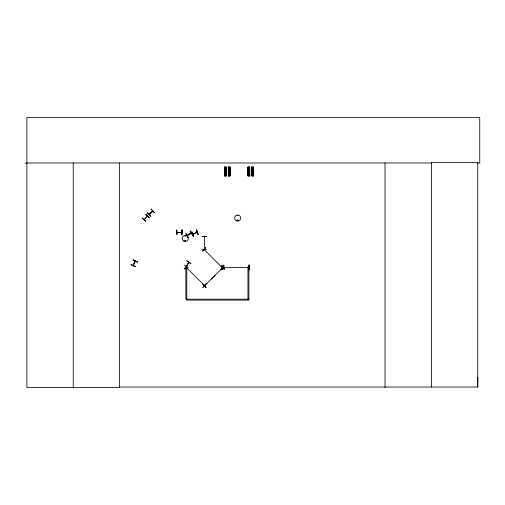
<?xml version="1.0" encoding="UTF-8"?>
<svg xmlns="http://www.w3.org/2000/svg" width="505" height="505" viewBox="0 0 505 505"><rect width="100%" height="100%" fill="white"/><g stroke="black" fill="none" stroke-linecap="round" stroke-linejoin="round"><path stroke-width="0.76" d="M477.389 162.982L479.75 162.982L479.75 117.45L26.879 117.45L26.879 387.55L119.66 387.55L119.597 387.019L477.736 387.019L477.806 377.254M186.414 267.631L186.257 267.17M222.149 267.303L222.377 267.764L204.171 249.59L204.317 249.148L204.538 249.401M204.437 285.382L203.925 285.155M186.074 267.29L204.392 285.35M197.114 232.262L192.815 233.979M185.007 235.841C185.954 236.7 184.798 234.983 185.259 236.151M237.438 215.547C238.461 214.827 237.274 216.487 237.64 215.313M237.236 220.306C238.448 218.747 237.956 221.998 237.281 220.193M238.019 220.395C237.464 219.119 237.255 221.405 237.994 220.306M187.589 235.362C185.6 235.684 192.266 232.022 190.852 233.443M191.269 233.196L187.121 235.595M133.143 265.453L135.283 261.154L135.125 261.615M134.892 261.539L135.271 261.224M222.023 267.454L222.307 267.77M205.074 285.59L204.714 285.95M144.064 219.561L144.525 219.41M149.227 214.391L149.543 214.044M152.466 211.425L152.718 211.204M204.317 249.192L204.538 236.491L204.31 236.738M185.537 240.746C184.218 241.384 185.928 239.591 185.335 240.954M130.928 264.79L135.34 266.735M133.162 265.497L135.125 261.091M133.396 265.573L135.296 261.18M188.794 262.265L186.263 266.375M186.408 266.463L188.7 262.322M188.39 267.682L184.262 265.182M205.011 285.647L204.569 285.824L205.03 285.596M222.907 267.757L222.673 267.997M147.132 216.424L147.473 216.153M149.259 214.335L152.548 211.033M176.984 232.3L177.52 232.294M223.178 267.599L248.921 267.574M184.35 268.868L187.601 265.289L184.401 268.912M205.718 247.583L202.505 251.187L205.705 247.564M202.915 284.189L206.16 287.768L202.89 284.214M204.948 285.445L204.607 285.786L222.844 267.549L222.465 267.934M224.807 269.114L221.36 265.737M142.227 218.103L145.819 221.335L142.24 218.091M149.429 217.724L145.838 214.492L149.417 217.743M144.095 219.53L147.416 216.184M149.404 214.48L152.762 211.147M144.203 219.732L147.593 216.266M149.366 214.562L152.8 211.128M150.799 216.348L147.403 212.921M213.893 276.879L215.105 275.288M197.266 232.445L192.872 234.213M185.884 233.424L188.068 237.735L185.859 233.443M190.063 231.012L192.538 235.16M187.172 235.684L191.376 233.259M185.146 240.254C184.571 242.368 186.452 239.282 184.843 240.784M193.434 236.479L191.868 231.902L193.453 236.466M186.156 267.139L186.478 267.429M248.82 267.353L248.485 267.36M229.175 175.734L229.144 175.368M252.721 175.74L252.475 175.368M251.585 167.142L253.447 167.117L253.542 175.835L251.679 175.86L251.623 167.142M224.637 168.026L226.246 168.007M228.393 168.026L230.002 168.007M247.968 168.026L249.577 168.007M251.717 168.026L253.327 168.007M224.643 168.619L226.253 168.601M228.399 168.619L230.009 168.601M247.974 168.619L249.584 168.601M251.724 168.619L253.333 168.601M224.656 169.503L226.265 169.484M228.405 169.503L230.015 169.484M247.98 169.503L249.59 169.484M251.736 169.503L253.346 169.484M224.662 170.286L226.272 170.267M228.411 170.286L230.021 170.267M247.987 170.286L249.596 170.267M251.743 170.286L253.352 170.267M224.668 171.17L226.278 171.157M228.424 171.17L230.034 171.157M247.999 171.17L249.609 171.157M251.749 171.17L253.358 171.157M224.712 174.97L226.322 174.951M228.468 174.97L230.078 174.951M224.447 175.222L226.593 175.26M230.349 175.197L228.203 175.222L230.349 175.26M248.037 174.97L249.647 174.951M251.793 174.97L253.403 174.951M249.918 175.197L247.772 175.222L249.918 175.26M251.528 175.285L253.674 175.197M226.455 175.835L224.599 175.86L224.504 167.142L226.366 167.117L226.417 175.835M228.348 175.86L230.211 175.835L230.11 167.117L228.254 167.142L228.361 175.86L228.38 167.142M249.786 175.835L247.923 175.86L247.841 167.142L249.691 167.117L249.748 175.835M181.743 232.25L176.958 232.54L181.806 232.268M176.7 229.971L176.996 234.793L176.725 229.971M248.87 267.404L248.397 267.385L248.921 267.404M248.87 267.574L248.485 267.599M202.013 249.413L206.842 249.52M25.25 163.172L26.879 163.166M26.879 162.982L431.384 162.982M248.896 299.175L185.853 299.175L185.853 267L186.787 267L186.787 300.109L248.896 300.109L248.896 267L247.955 267L247.955 299.175M177.419 232.268L176.996 232.489M133.03 260.081L137.436 262.044M131.01 264.607L135.416 266.577M186.938 260.832L190.922 263.572L186.825 261.016M204.348 249.464L204.601 249.754M221.234 265.864L224.668 269.26M212.889 277.504L211.488 278.905M147.529 212.794L150.945 216.203M145.85 214.48L149.291 217.87M222.478 267.593L222.086 267.511M190.278 230.886L192.689 235.065M196.369 230.078L198.213 234.535M191.837 231.915L193.617 236.403M253.333 167.117L253.497 175.835M253.314 167.117L253.415 175.835M253.289 175.835L253.131 167.117L253.112 175.835M252.986 167.117L253.011 175.841L252.885 167.123M252.853 175.841L252.361 175.847M252.14 167.136L252.203 175.854M252.008 167.136L252.134 175.854M251.938 167.136L252.001 175.86M251.837 167.142L251.894 175.86M251.692 167.142L251.806 175.86M249.577 167.117L249.659 175.835M249.476 167.117L249.533 175.835M249.369 167.117L249.432 175.835M249.268 167.117L249.331 175.841M249.123 167.123L249.262 175.841M249.098 175.841L248.611 175.847M248.391 167.136L248.492 175.854L248.283 167.136M248.252 167.136L248.277 175.86L248.144 167.136M247.974 167.142L248.138 175.86M247.942 167.142L247.961 175.86M230.009 167.117L230.084 175.835M229.87 167.117L229.958 175.835M229.807 167.117L229.857 175.835M229.661 167.117L229.769 175.841M229.592 167.123L229.649 175.841M229.529 175.841L229.036 175.847M228.822 167.136L228.91 175.854L228.708 167.136M228.696 167.136L228.702 175.86M228.576 167.136L228.601 175.86M228.468 167.142L228.494 175.86M226.234 167.117L226.335 175.835M226.12 167.117L226.208 175.835M226.051 167.117L226.107 175.835L225.924 167.117M225.836 167.123L225.899 175.841M225.773 175.841L225.28 175.847M225.028 167.136L225.154 175.854M224.94 167.136L225.053 175.854M224.826 167.136L224.952 175.86M224.75 167.142L224.813 175.86M224.63 167.142L224.706 175.86M248.971 265.075L249.003 269.904M181.863 229.939L181.857 234.762M477.736 387.019L477.736 162.459L431.384 162.459L431.384 387.019M385.025 162.982L385.025 387.55M119.59 162.982L119.59 387.55M73.238 162.982L73.238 387.55M225.123 170.633C225.577 171.99 226.177 169.655 225.123 170.633M228.879 170.633C229.327 171.99 229.927 169.655 228.879 170.633M248.447 170.633C248.902 171.99 249.502 169.655 248.447 170.633M252.203 170.633C252.658 171.99 253.257 169.655 252.203 170.633M133.112 259.892L137.411 262.108L133.112 259.892M206.065 283.753L202.865 287.377L206.065 283.753M224.169 266.028L220.969 269.645L224.169 266.028M151.178 209.146L154.429 212.719L151.178 209.146M196.584 229.99L198.156 234.56L196.565 229.996M182.065 229.933L181.838 234.762L182.04 229.933M223.065 265.075L222.85 269.904L223.033 265.075M249.173 265.075L248.94 269.904L249.154 265.075M206.835 236.359L202.013 236.491L206.835 236.346M236.176 220.698A3.055 3.055 0 0 0 240.752 218.053A3.055 3.055 0 0 0 236.176 215.408A3.055 3.055 0 0 0 236.176 220.698M183.751 241.03A3.017 3.017 0 0 0 188.277 238.417A3.017 3.017 0 0 0 183.751 235.803A3.017 3.017 0 0 0 183.751 241.03"/></g></svg>
